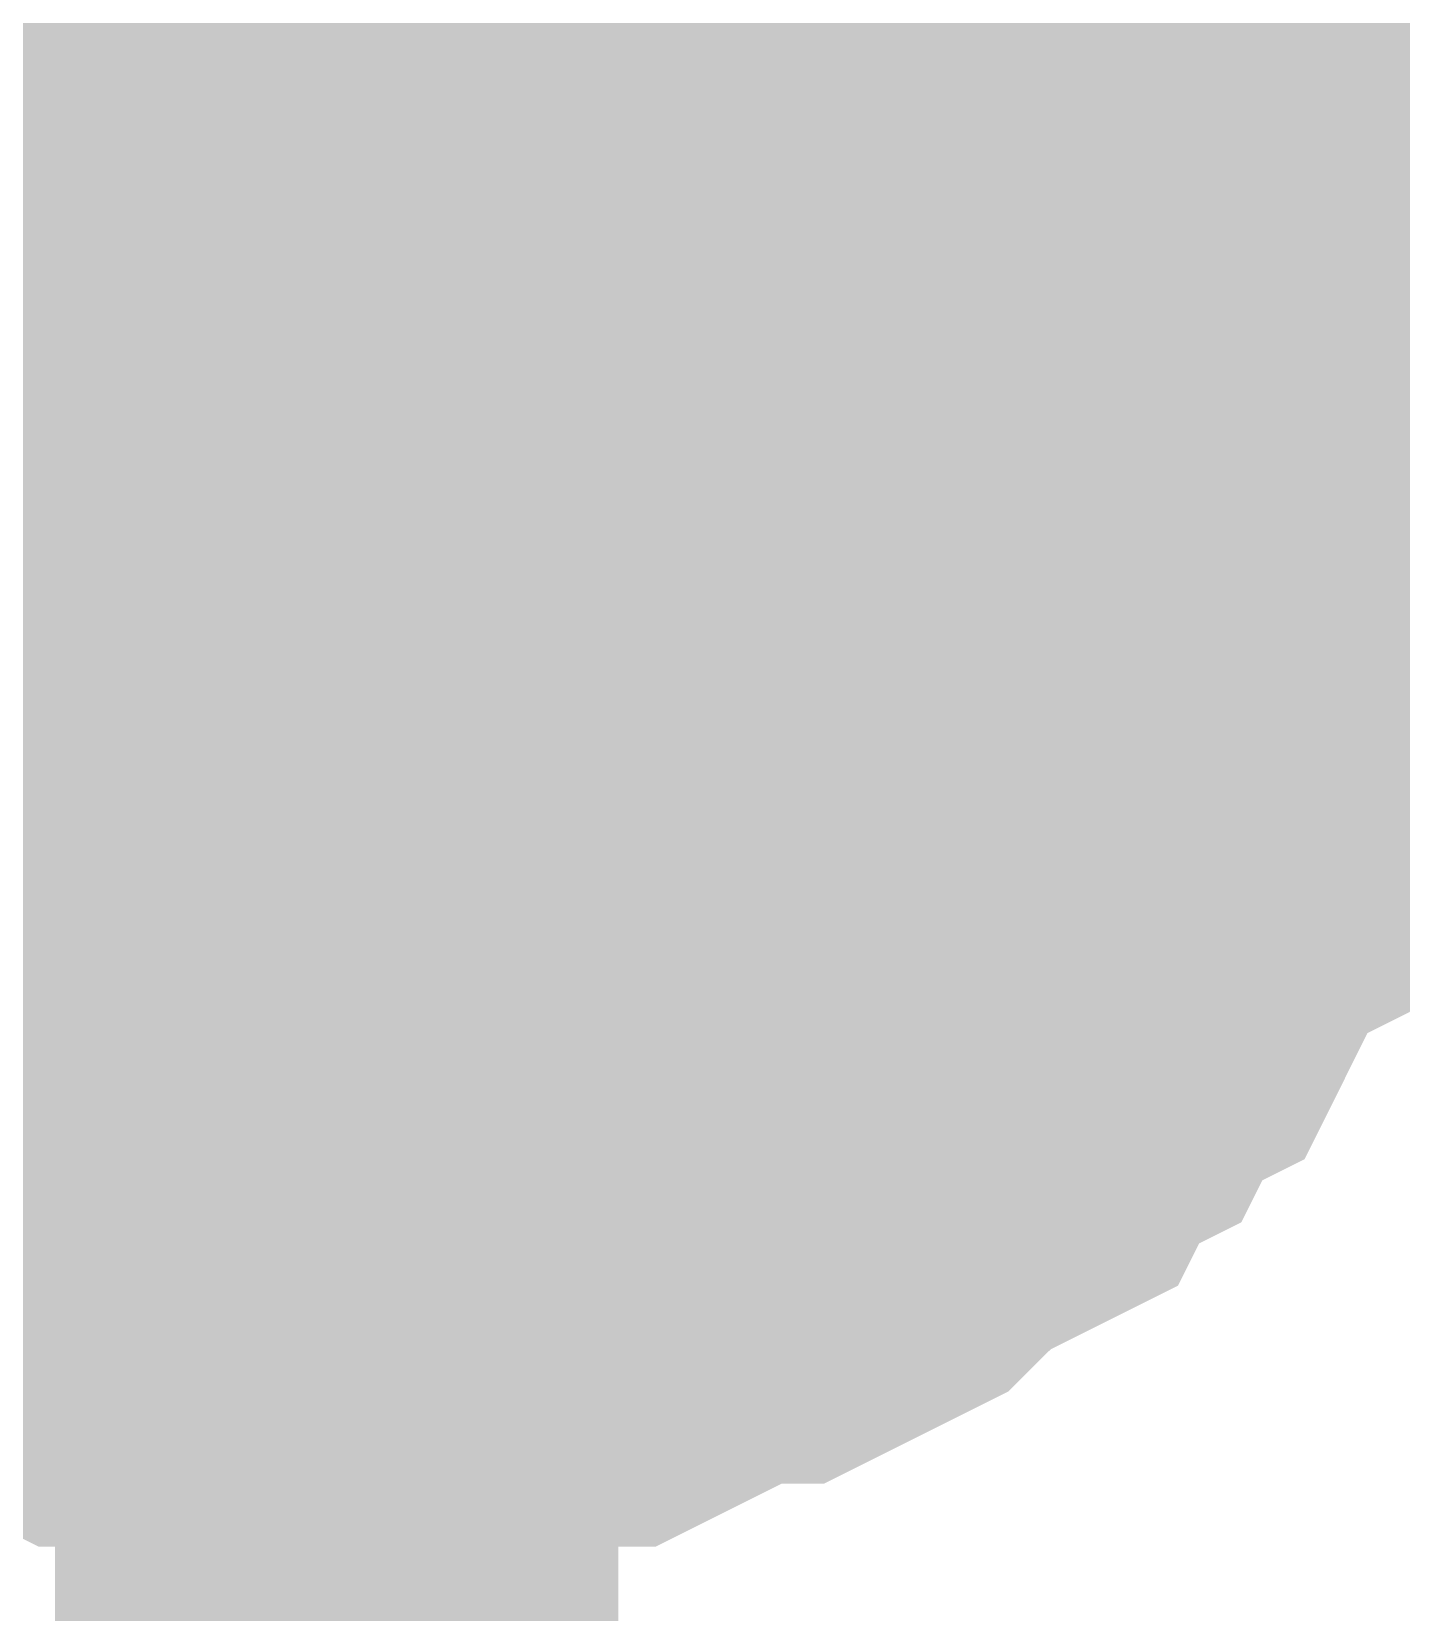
# Model space of a CAD drawing. Header units: inches. Extents: x 0 to 11.5, y 0 to 7.6.
# Drawn here: x 6.69342 to 6.72211, y 5.37297 to 5.4061 of the extents above; entities that cross this region are included whole.
import ezdxf

# ---------------------------------------------------------------- set-up
doc = ezdxf.new("R2010")
doc.units = ezdxf.units.IN
doc.header["$MEASUREMENT"] = 0
doc.layers.add('Sheet', color=255, linetype='Continuous')

msp = doc.modelspace()

# ---------------------------------------------------------------- linework, layer by layer
at = {"layer": 'Sheet'}
for points in [[(6.200211, 5.399652, 0.0118, 0.0118, 0), (6.699808, 5.399652, 0.0118, 0.0118, 0), (7.799981, 5.399652, 0.0118, 0.0118, 0), (8.399674, 5.399652, 0.0118, 0.0118, 0), (8.699521, 5.399652, 0.0118, 0.0118, 0), (8.699521, 5.499768, 0.0118, 0.0118, 0)], [(6.715683, 5.412442, 0.0118, 0.0118, 0), (6.716123, 5.41156, 0.0118, 0.0118, 0), (6.716564, 5.411119, 0.0118, 0.0118, 0), (6.717005, 5.410237, 0.0118, 0.0118, 0), (6.717887, 5.409355, 0.0118, 0.0118, 0), (6.718328, 5.408473, 0.0118, 0.0118, 0), (6.718328, 5.407591, 0.0118, 0.0118, 0), (6.718769, 5.406708, 0.0118, 0.0118, 0), (6.71921, 5.405826, 0.0118, 0.0118, 0), (6.719651, 5.404503, 0.0118, 0.0118, 0), (6.719651, 5.403621, 0.0118, 0.0118, 0), (6.719651, 5.402739, 0.0118, 0.0118, 0), (6.720092, 5.401857, 0.0118, 0.0118, 0), (6.720092, 5.400534, 0.0118, 0.0118, 0), (6.720092, 5.399652, 0.0118, 0.0118, 0)], [(6.715683, 5.412442, 0.0118, 0.0118, 0), (6.716123, 5.41156, 0.0118, 0.0118, 0), (6.716564, 5.411119, 0.0118, 0.0118, 0), (6.717005, 5.410237, 0.0118, 0.0118, 0), (6.717887, 5.409355, 0.0118, 0.0118, 0), (6.718328, 5.408473, 0.0118, 0.0118, 0), (6.718328, 5.407591, 0.0118, 0.0118, 0), (6.718769, 5.406708, 0.0118, 0.0118, 0), (6.71921, 5.405826, 0.0118, 0.0118, 0), (6.719651, 5.404503, 0.0118, 0.0118, 0), (6.719651, 5.403621, 0.0118, 0.0118, 0), (6.719651, 5.402739, 0.0118, 0.0118, 0), (6.720092, 5.401857, 0.0118, 0.0118, 0), (6.720092, 5.400534, 0.0118, 0.0118, 0), (6.720092, 5.399652, 0.0118, 0.0118, 0)], [(6.715683, 5.412442, 0.0118, 0.0118, 0), (6.716123, 5.41156, 0.0118, 0.0118, 0), (6.716564, 5.411119, 0.0118, 0.0118, 0), (6.717005, 5.410237, 0.0118, 0.0118, 0), (6.717887, 5.409355, 0.0118, 0.0118, 0), (6.718328, 5.408473, 0.0118, 0.0118, 0), (6.718328, 5.407591, 0.0118, 0.0118, 0), (6.718769, 5.406708, 0.0118, 0.0118, 0), (6.71921, 5.405826, 0.0118, 0.0118, 0), (6.719651, 5.404503, 0.0118, 0.0118, 0), (6.719651, 5.403621, 0.0118, 0.0118, 0), (6.719651, 5.402739, 0.0118, 0.0118, 0), (6.720092, 5.401857, 0.0118, 0.0118, 0), (6.720092, 5.400534, 0.0118, 0.0118, 0), (6.720092, 5.399652, 0.0118, 0.0118, 0)], [(6.715683, 5.412442, 0.0118, 0.0118, 0), (6.716123, 5.41156, 0.0118, 0.0118, 0), (6.716564, 5.411119, 0.0118, 0.0118, 0), (6.717005, 5.410237, 0.0118, 0.0118, 0), (6.717887, 5.409355, 0.0118, 0.0118, 0), (6.718328, 5.408473, 0.0118, 0.0118, 0), (6.718328, 5.407591, 0.0118, 0.0118, 0), (6.718769, 5.406708, 0.0118, 0.0118, 0), (6.71921, 5.405826, 0.0118, 0.0118, 0), (6.719651, 5.404503, 0.0118, 0.0118, 0), (6.719651, 5.403621, 0.0118, 0.0118, 0), (6.719651, 5.402739, 0.0118, 0.0118, 0), (6.720092, 5.401857, 0.0118, 0.0118, 0), (6.720092, 5.400534, 0.0118, 0.0118, 0), (6.720092, 5.399652, 0.0118, 0.0118, 0)], [(6.715683, 5.412442, 0.0118, 0.0118, 0), (6.716123, 5.41156, 0.0118, 0.0118, 0), (6.716564, 5.411119, 0.0118, 0.0118, 0), (6.717005, 5.410237, 0.0118, 0.0118, 0), (6.717887, 5.409355, 0.0118, 0.0118, 0), (6.718328, 5.408473, 0.0118, 0.0118, 0), (6.718328, 5.407591, 0.0118, 0.0118, 0), (6.718769, 5.406708, 0.0118, 0.0118, 0), (6.71921, 5.405826, 0.0118, 0.0118, 0), (6.719651, 5.404503, 0.0118, 0.0118, 0), (6.719651, 5.403621, 0.0118, 0.0118, 0), (6.719651, 5.402739, 0.0118, 0.0118, 0), (6.720092, 5.401857, 0.0118, 0.0118, 0), (6.720092, 5.400534, 0.0118, 0.0118, 0), (6.720092, 5.399652, 0.0118, 0.0118, 0)], [(6.718328, 5.408473, 0.0039, 0.0039, 0), (6.718328, 5.407591, 0.0039, 0.0039, 0), (6.718769, 5.406708, 0.0039, 0.0039, 0), (6.71921, 5.405826, 0.0039, 0.0039, 0), (6.719651, 5.404503, 0.0039, 0.0039, 0), (6.719651, 5.403621, 0.0039, 0.0039, 0), (6.719651, 5.402739, 0.0039, 0.0039, 0), (6.720092, 5.401857, 0.0039, 0.0039, 0), (6.720092, 5.400534, 0.0039, 0.0039, 0), (6.720092, 5.399652, 0.0039, 0.0039, 0)], [(6.718328, 5.408473, 0.0039, 0.0039, 0), (6.718328, 5.407591, 0.0039, 0.0039, 0), (6.718769, 5.406708, 0.0039, 0.0039, 0), (6.71921, 5.405826, 0.0039, 0.0039, 0), (6.719651, 5.404503, 0.0039, 0.0039, 0), (6.719651, 5.403621, 0.0039, 0.0039, 0), (6.719651, 5.402739, 0.0039, 0.0039, 0), (6.720092, 5.401857, 0.0039, 0.0039, 0), (6.720092, 5.400534, 0.0039, 0.0039, 0), (6.720092, 5.399652, 0.0039, 0.0039, 0)], [(6.718328, 5.408473, 0.0039, 0.0039, 0), (6.718328, 5.407591, 0.0039, 0.0039, 0), (6.718769, 5.406708, 0.0039, 0.0039, 0), (6.71921, 5.405826, 0.0039, 0.0039, 0), (6.719651, 5.404503, 0.0039, 0.0039, 0), (6.719651, 5.403621, 0.0039, 0.0039, 0), (6.719651, 5.402739, 0.0039, 0.0039, 0), (6.720092, 5.401857, 0.0039, 0.0039, 0), (6.720092, 5.400534, 0.0039, 0.0039, 0), (6.720092, 5.399652, 0.0039, 0.0039, 0)], [(6.718328, 5.408473, 0.0039, 0.0039, 0), (6.718328, 5.407591, 0.0039, 0.0039, 0), (6.718769, 5.406708, 0.0039, 0.0039, 0), (6.71921, 5.405826, 0.0039, 0.0039, 0), (6.719651, 5.404503, 0.0039, 0.0039, 0), (6.719651, 5.403621, 0.0039, 0.0039, 0), (6.719651, 5.402739, 0.0039, 0.0039, 0), (6.720092, 5.401857, 0.0039, 0.0039, 0), (6.720092, 5.400534, 0.0039, 0.0039, 0), (6.720092, 5.399652, 0.0039, 0.0039, 0)], [(6.718328, 5.408473, 0.0039, 0.0039, 0), (6.718328, 5.407591, 0.0039, 0.0039, 0), (6.718769, 5.406708, 0.0039, 0.0039, 0), (6.71921, 5.405826, 0.0039, 0.0039, 0), (6.719651, 5.404503, 0.0039, 0.0039, 0), (6.719651, 5.403621, 0.0039, 0.0039, 0), (6.719651, 5.402739, 0.0039, 0.0039, 0), (6.720092, 5.401857, 0.0039, 0.0039, 0), (6.720092, 5.400534, 0.0039, 0.0039, 0), (6.720092, 5.399652, 0.0039, 0.0039, 0)], [(6.720092, 5.399652, 0.0118, 0.0118, 0), (6.720092, 5.39877, 0.0118, 0.0118, 0), (6.720092, 5.397447, 0.0118, 0.0118, 0), (6.719651, 5.396565, 0.0118, 0.0118, 0), (6.719651, 5.395682, 0.0118, 0.0118, 0), (6.719651, 5.3948, 0.0118, 0.0118, 0), (6.71921, 5.393918, 0.0118, 0.0118, 0), (6.718769, 5.392595, 0.0118, 0.0118, 0), (6.718328, 5.391713, 0.0118, 0.0118, 0), (6.718328, 5.390831, 0.0118, 0.0118, 0), (6.717887, 5.389949, 0.0118, 0.0118, 0), (6.717005, 5.389508, 0.0118, 0.0118, 0), (6.716564, 5.388626, 0.0118, 0.0118, 0), (6.716123, 5.387744, 0.0118, 0.0118, 0), (6.715683, 5.386862, 0.0118, 0.0118, 0), (6.714801, 5.386421, 0.0118, 0.0118, 0), (6.71436, 5.385539, 0.0118, 0.0118, 0), (6.713478, 5.385097, 0.0118, 0.0118, 0), (6.713037, 5.384215, 0.0118, 0.0118, 0), (6.712155, 5.383774, 0.0118, 0.0118, 0), (6.711273, 5.383333, 0.0118, 0.0118, 0), (6.710391, 5.382451, 0.0118, 0.0118, 0), (6.709509, 5.38201, 0.0118, 0.0118, 0), (6.708627, 5.381569, 0.0118, 0.0118, 0), (6.707745, 5.381569, 0.0118, 0.0118, 0), (6.706863, 5.381128, 0.0118, 0.0118, 0), (6.705982, 5.380687, 0.0118, 0.0118, 0), (6.7051, 5.380246, 0.0118, 0.0118, 0), (6.703777, 5.380246, 0.0118, 0.0118, 0), (6.702895, 5.380246, 0.0118, 0.0118, 0), (6.702013, 5.379805, 0.0118, 0.0118, 0), (6.70069, 5.379805, 0.0118, 0.0118, 0), (6.699808, 5.379805, 0.0118, 0.0118, 0)], [(6.699808, 5.299977, 0.0118, 0.0118, 0), (6.699808, 5.399652, 0.0118, 0.0118, 0)], [(6.720092, 5.399652, 0.0118, 0.0118, 0), (6.720092, 5.39877, 0.0118, 0.0118, 0), (6.720092, 5.397447, 0.0118, 0.0118, 0), (6.719651, 5.396565, 0.0118, 0.0118, 0), (6.719651, 5.395682, 0.0118, 0.0118, 0), (6.719651, 5.3948, 0.0118, 0.0118, 0), (6.71921, 5.393918, 0.0118, 0.0118, 0), (6.718769, 5.392595, 0.0118, 0.0118, 0), (6.718328, 5.391713, 0.0118, 0.0118, 0), (6.718328, 5.390831, 0.0118, 0.0118, 0), (6.717887, 5.389949, 0.0118, 0.0118, 0), (6.717005, 5.389508, 0.0118, 0.0118, 0), (6.716564, 5.388626, 0.0118, 0.0118, 0), (6.716123, 5.387744, 0.0118, 0.0118, 0), (6.715683, 5.386862, 0.0118, 0.0118, 0), (6.714801, 5.386421, 0.0118, 0.0118, 0), (6.71436, 5.385539, 0.0118, 0.0118, 0), (6.713478, 5.385097, 0.0118, 0.0118, 0), (6.713037, 5.384215, 0.0118, 0.0118, 0), (6.712155, 5.383774, 0.0118, 0.0118, 0), (6.711273, 5.383333, 0.0118, 0.0118, 0), (6.710391, 5.382451, 0.0118, 0.0118, 0), (6.709509, 5.38201, 0.0118, 0.0118, 0), (6.708627, 5.381569, 0.0118, 0.0118, 0), (6.707745, 5.381569, 0.0118, 0.0118, 0), (6.706863, 5.381128, 0.0118, 0.0118, 0), (6.705982, 5.380687, 0.0118, 0.0118, 0), (6.7051, 5.380246, 0.0118, 0.0118, 0), (6.703777, 5.380246, 0.0118, 0.0118, 0), (6.702895, 5.380246, 0.0118, 0.0118, 0), (6.702013, 5.379805, 0.0118, 0.0118, 0), (6.70069, 5.379805, 0.0118, 0.0118, 0), (6.699808, 5.379805, 0.0118, 0.0118, 0)], [(6.720092, 5.399652, 0.0118, 0.0118, 0), (6.720092, 5.39877, 0.0118, 0.0118, 0), (6.720092, 5.397447, 0.0118, 0.0118, 0), (6.719651, 5.396565, 0.0118, 0.0118, 0), (6.719651, 5.395682, 0.0118, 0.0118, 0), (6.719651, 5.3948, 0.0118, 0.0118, 0), (6.71921, 5.393918, 0.0118, 0.0118, 0), (6.718769, 5.392595, 0.0118, 0.0118, 0), (6.718328, 5.391713, 0.0118, 0.0118, 0), (6.718328, 5.390831, 0.0118, 0.0118, 0), (6.717887, 5.389949, 0.0118, 0.0118, 0), (6.717005, 5.389508, 0.0118, 0.0118, 0), (6.716564, 5.388626, 0.0118, 0.0118, 0), (6.716123, 5.387744, 0.0118, 0.0118, 0), (6.715683, 5.386862, 0.0118, 0.0118, 0), (6.714801, 5.386421, 0.0118, 0.0118, 0), (6.71436, 5.385539, 0.0118, 0.0118, 0), (6.713478, 5.385097, 0.0118, 0.0118, 0), (6.713037, 5.384215, 0.0118, 0.0118, 0), (6.712155, 5.383774, 0.0118, 0.0118, 0), (6.711273, 5.383333, 0.0118, 0.0118, 0), (6.710391, 5.382451, 0.0118, 0.0118, 0), (6.709509, 5.38201, 0.0118, 0.0118, 0), (6.708627, 5.381569, 0.0118, 0.0118, 0), (6.707745, 5.381569, 0.0118, 0.0118, 0), (6.706863, 5.381128, 0.0118, 0.0118, 0), (6.705982, 5.380687, 0.0118, 0.0118, 0), (6.7051, 5.380246, 0.0118, 0.0118, 0), (6.703777, 5.380246, 0.0118, 0.0118, 0), (6.702895, 5.380246, 0.0118, 0.0118, 0), (6.702013, 5.379805, 0.0118, 0.0118, 0), (6.70069, 5.379805, 0.0118, 0.0118, 0), (6.699808, 5.379805, 0.0118, 0.0118, 0)], [(6.720092, 5.399652, 0.0118, 0.0118, 0), (6.720092, 5.39877, 0.0118, 0.0118, 0), (6.720092, 5.397447, 0.0118, 0.0118, 0), (6.719651, 5.396565, 0.0118, 0.0118, 0), (6.719651, 5.395682, 0.0118, 0.0118, 0), (6.719651, 5.3948, 0.0118, 0.0118, 0), (6.71921, 5.393918, 0.0118, 0.0118, 0), (6.718769, 5.392595, 0.0118, 0.0118, 0), (6.718328, 5.391713, 0.0118, 0.0118, 0), (6.718328, 5.390831, 0.0118, 0.0118, 0), (6.717887, 5.389949, 0.0118, 0.0118, 0), (6.717005, 5.389508, 0.0118, 0.0118, 0), (6.716564, 5.388626, 0.0118, 0.0118, 0), (6.716123, 5.387744, 0.0118, 0.0118, 0), (6.715683, 5.386862, 0.0118, 0.0118, 0), (6.714801, 5.386421, 0.0118, 0.0118, 0), (6.71436, 5.385539, 0.0118, 0.0118, 0), (6.713478, 5.385097, 0.0118, 0.0118, 0), (6.713037, 5.384215, 0.0118, 0.0118, 0), (6.712155, 5.383774, 0.0118, 0.0118, 0), (6.711273, 5.383333, 0.0118, 0.0118, 0), (6.710391, 5.382451, 0.0118, 0.0118, 0), (6.709509, 5.38201, 0.0118, 0.0118, 0), (6.708627, 5.381569, 0.0118, 0.0118, 0), (6.707745, 5.381569, 0.0118, 0.0118, 0), (6.706863, 5.381128, 0.0118, 0.0118, 0), (6.705982, 5.380687, 0.0118, 0.0118, 0), (6.7051, 5.380246, 0.0118, 0.0118, 0), (6.703777, 5.380246, 0.0118, 0.0118, 0), (6.702895, 5.380246, 0.0118, 0.0118, 0), (6.702013, 5.379805, 0.0118, 0.0118, 0), (6.70069, 5.379805, 0.0118, 0.0118, 0), (6.699808, 5.379805, 0.0118, 0.0118, 0)], [(6.720092, 5.399652, 0.0118, 0.0118, 0), (6.720092, 5.39877, 0.0118, 0.0118, 0), (6.720092, 5.397447, 0.0118, 0.0118, 0), (6.719651, 5.396565, 0.0118, 0.0118, 0), (6.719651, 5.395682, 0.0118, 0.0118, 0), (6.719651, 5.3948, 0.0118, 0.0118, 0), (6.71921, 5.393918, 0.0118, 0.0118, 0), (6.718769, 5.392595, 0.0118, 0.0118, 0), (6.718328, 5.391713, 0.0118, 0.0118, 0), (6.718328, 5.390831, 0.0118, 0.0118, 0), (6.717887, 5.389949, 0.0118, 0.0118, 0), (6.717005, 5.389508, 0.0118, 0.0118, 0), (6.716564, 5.388626, 0.0118, 0.0118, 0), (6.716123, 5.387744, 0.0118, 0.0118, 0), (6.715683, 5.386862, 0.0118, 0.0118, 0), (6.714801, 5.386421, 0.0118, 0.0118, 0), (6.71436, 5.385539, 0.0118, 0.0118, 0), (6.713478, 5.385097, 0.0118, 0.0118, 0), (6.713037, 5.384215, 0.0118, 0.0118, 0), (6.712155, 5.383774, 0.0118, 0.0118, 0), (6.711273, 5.383333, 0.0118, 0.0118, 0), (6.710391, 5.382451, 0.0118, 0.0118, 0), (6.709509, 5.38201, 0.0118, 0.0118, 0), (6.708627, 5.381569, 0.0118, 0.0118, 0), (6.707745, 5.381569, 0.0118, 0.0118, 0), (6.706863, 5.381128, 0.0118, 0.0118, 0), (6.705982, 5.380687, 0.0118, 0.0118, 0), (6.7051, 5.380246, 0.0118, 0.0118, 0), (6.703777, 5.380246, 0.0118, 0.0118, 0), (6.702895, 5.380246, 0.0118, 0.0118, 0), (6.702013, 5.379805, 0.0118, 0.0118, 0), (6.70069, 5.379805, 0.0118, 0.0118, 0), (6.699808, 5.379805, 0.0118, 0.0118, 0)], [(6.720092, 5.399652, 0.0118, 0.0118, 0), (6.720092, 5.399652, 0.0118, 0.0118, 0), (6.720092, 5.399652, 0.0118, 0.0118, 0), (6.720092, 5.399652, 0.0118, 0.0118, 0), (6.720092, 5.399652, 0.0118, 0.0118, 0), (6.720092, 5.399652, 0.0118, 0.0118, 0), (6.720092, 5.399652, 0.0118, 0.0118, 0), (6.720092, 5.399652, 0.0118, 0.0118, 0), (6.720092, 5.399652, 0.0118, 0.0118, 0), (6.720092, 5.399652, 0.0118, 0.0118, 0), (6.720092, 5.399652, 0.0118, 0.0118, 0), (6.720092, 5.399652, 0.0118, 0.0118, 0), (6.720092, 5.399652, 0.0118, 0.0118, 0), (6.720092, 5.399652, 0.0118, 0.0118, 0), (6.720092, 5.399652, 0.0118, 0.0118, 0), (6.720092, 5.399652, 0.0118, 0.0118, 0), (6.720092, 5.399652, 0.0118, 0.0118, 0), (6.720092, 5.399652, 0.0118, 0.0118, 0), (6.720092, 5.399652, 0.0118, 0.0118, 0), (6.720092, 5.399652, 0.0118, 0.0118, 0), (6.720092, 5.399652, 0.0118, 0.0118, 0), (6.720092, 5.399652, 0.0118, 0.0118, 0), (6.720092, 5.399652, 0.0118, 0.0118, 0), (6.720092, 5.399652, 0.0118, 0.0118, 0), (6.720092, 5.399652, 0.0118, 0.0118, 0), (6.720092, 5.399652, 0.0118, 0.0118, 0), (6.720092, 5.399652, 0.0118, 0.0118, 0), (6.720092, 5.399652, 0.0118, 0.0118, 0), (6.720092, 5.399652, 0.0118, 0.0118, 0), (6.720092, 5.399652, 0.0118, 0.0118, 0), (6.720092, 5.399652, 0.0118, 0.0118, 0), (6.720092, 5.399652, 0.0118, 0.0118, 0), (6.720092, 5.399652, 0.0118, 0.0118, 0)], [(6.720092, 5.399652, 0.0118, 0.0118, 0), (6.720092, 5.399652, 0.0118, 0.0118, 0)], [(6.720092, 5.399652, 0.0118, 0.0118, 0), (6.720092, 5.399652, 0.0118, 0.0118, 0), (6.720092, 5.399652, 0.0118, 0.0118, 0), (6.720092, 5.399652, 0.0118, 0.0118, 0), (6.720092, 5.399652, 0.0118, 0.0118, 0), (6.720092, 5.399652, 0.0118, 0.0118, 0), (6.720092, 5.399652, 0.0118, 0.0118, 0), (6.720092, 5.399652, 0.0118, 0.0118, 0), (6.720092, 5.399652, 0.0118, 0.0118, 0), (6.720092, 5.399652, 0.0118, 0.0118, 0), (6.720092, 5.399652, 0.0118, 0.0118, 0), (6.720092, 5.399652, 0.0118, 0.0118, 0), (6.720092, 5.399652, 0.0118, 0.0118, 0), (6.720092, 5.399652, 0.0118, 0.0118, 0), (6.720092, 5.399652, 0.0118, 0.0118, 0), (6.720092, 5.399652, 0.0118, 0.0118, 0), (6.720092, 5.399652, 0.0118, 0.0118, 0), (6.720092, 5.399652, 0.0118, 0.0118, 0), (6.720092, 5.399652, 0.0118, 0.0118, 0), (6.720092, 5.399652, 0.0118, 0.0118, 0), (6.720092, 5.399652, 0.0118, 0.0118, 0), (6.720092, 5.399652, 0.0118, 0.0118, 0), (6.720092, 5.399652, 0.0118, 0.0118, 0), (6.720092, 5.399652, 0.0118, 0.0118, 0), (6.720092, 5.399652, 0.0118, 0.0118, 0), (6.720092, 5.399652, 0.0118, 0.0118, 0), (6.720092, 5.399652, 0.0118, 0.0118, 0), (6.720092, 5.399652, 0.0118, 0.0118, 0), (6.720092, 5.399652, 0.0118, 0.0118, 0), (6.720092, 5.399652, 0.0118, 0.0118, 0), (6.720092, 5.399652, 0.0118, 0.0118, 0), (6.720092, 5.399652, 0.0118, 0.0118, 0), (6.720092, 5.399652, 0.0118, 0.0118, 0)], [(6.720092, 5.399652, 0.0118, 0.0118, 0), (6.720092, 5.399652, 0.0118, 0.0118, 0)], [(6.720092, 5.399652, 0.0118, 0.0118, 0), (6.720092, 5.399652, 0.0118, 0.0118, 0), (6.720092, 5.399652, 0.0118, 0.0118, 0), (6.720092, 5.399652, 0.0118, 0.0118, 0), (6.720092, 5.399652, 0.0118, 0.0118, 0), (6.720092, 5.399652, 0.0118, 0.0118, 0), (6.720092, 5.399652, 0.0118, 0.0118, 0), (6.720092, 5.399652, 0.0118, 0.0118, 0), (6.720092, 5.399652, 0.0118, 0.0118, 0), (6.720092, 5.399652, 0.0118, 0.0118, 0), (6.720092, 5.399652, 0.0118, 0.0118, 0), (6.720092, 5.399652, 0.0118, 0.0118, 0), (6.720092, 5.399652, 0.0118, 0.0118, 0), (6.720092, 5.399652, 0.0118, 0.0118, 0), (6.720092, 5.399652, 0.0118, 0.0118, 0), (6.720092, 5.399652, 0.0118, 0.0118, 0), (6.720092, 5.399652, 0.0118, 0.0118, 0), (6.720092, 5.399652, 0.0118, 0.0118, 0), (6.720092, 5.399652, 0.0118, 0.0118, 0), (6.720092, 5.399652, 0.0118, 0.0118, 0), (6.720092, 5.399652, 0.0118, 0.0118, 0), (6.720092, 5.399652, 0.0118, 0.0118, 0), (6.720092, 5.399652, 0.0118, 0.0118, 0), (6.720092, 5.399652, 0.0118, 0.0118, 0), (6.720092, 5.399652, 0.0118, 0.0118, 0), (6.720092, 5.399652, 0.0118, 0.0118, 0), (6.720092, 5.399652, 0.0118, 0.0118, 0), (6.720092, 5.399652, 0.0118, 0.0118, 0), (6.720092, 5.399652, 0.0118, 0.0118, 0), (6.720092, 5.399652, 0.0118, 0.0118, 0), (6.720092, 5.399652, 0.0118, 0.0118, 0), (6.720092, 5.399652, 0.0118, 0.0118, 0), (6.720092, 5.399652, 0.0118, 0.0118, 0)], [(6.720092, 5.399652, 0.0118, 0.0118, 0), (6.720092, 5.399652, 0.0118, 0.0118, 0)], [(6.720092, 5.399652, 0.0118, 0.0118, 0), (6.720092, 5.399652, 0.0118, 0.0118, 0), (6.720092, 5.399652, 0.0118, 0.0118, 0), (6.720092, 5.399652, 0.0118, 0.0118, 0), (6.720092, 5.399652, 0.0118, 0.0118, 0), (6.720092, 5.399652, 0.0118, 0.0118, 0), (6.720092, 5.399652, 0.0118, 0.0118, 0), (6.720092, 5.399652, 0.0118, 0.0118, 0), (6.720092, 5.399652, 0.0118, 0.0118, 0), (6.720092, 5.399652, 0.0118, 0.0118, 0), (6.720092, 5.399652, 0.0118, 0.0118, 0), (6.720092, 5.399652, 0.0118, 0.0118, 0), (6.720092, 5.399652, 0.0118, 0.0118, 0), (6.720092, 5.399652, 0.0118, 0.0118, 0), (6.720092, 5.399652, 0.0118, 0.0118, 0), (6.720092, 5.399652, 0.0118, 0.0118, 0), (6.720092, 5.399652, 0.0118, 0.0118, 0), (6.720092, 5.399652, 0.0118, 0.0118, 0), (6.720092, 5.399652, 0.0118, 0.0118, 0), (6.720092, 5.399652, 0.0118, 0.0118, 0), (6.720092, 5.399652, 0.0118, 0.0118, 0), (6.720092, 5.399652, 0.0118, 0.0118, 0), (6.720092, 5.399652, 0.0118, 0.0118, 0), (6.720092, 5.399652, 0.0118, 0.0118, 0), (6.720092, 5.399652, 0.0118, 0.0118, 0), (6.720092, 5.399652, 0.0118, 0.0118, 0), (6.720092, 5.399652, 0.0118, 0.0118, 0), (6.720092, 5.399652, 0.0118, 0.0118, 0), (6.720092, 5.399652, 0.0118, 0.0118, 0), (6.720092, 5.399652, 0.0118, 0.0118, 0), (6.720092, 5.399652, 0.0118, 0.0118, 0), (6.720092, 5.399652, 0.0118, 0.0118, 0), (6.720092, 5.399652, 0.0118, 0.0118, 0)], [(6.720092, 5.399652, 0.0118, 0.0118, 0), (6.720092, 5.399652, 0.0118, 0.0118, 0)], [(6.720092, 5.399652, 0.0118, 0.0118, 0), (6.720092, 5.399652, 0.0118, 0.0118, 0), (6.720092, 5.399652, 0.0118, 0.0118, 0), (6.720092, 5.399652, 0.0118, 0.0118, 0), (6.720092, 5.399652, 0.0118, 0.0118, 0), (6.720092, 5.399652, 0.0118, 0.0118, 0), (6.720092, 5.399652, 0.0118, 0.0118, 0), (6.720092, 5.399652, 0.0118, 0.0118, 0), (6.720092, 5.399652, 0.0118, 0.0118, 0), (6.720092, 5.399652, 0.0118, 0.0118, 0), (6.720092, 5.399652, 0.0118, 0.0118, 0), (6.720092, 5.399652, 0.0118, 0.0118, 0), (6.720092, 5.399652, 0.0118, 0.0118, 0), (6.720092, 5.399652, 0.0118, 0.0118, 0), (6.720092, 5.399652, 0.0118, 0.0118, 0), (6.720092, 5.399652, 0.0118, 0.0118, 0), (6.720092, 5.399652, 0.0118, 0.0118, 0), (6.720092, 5.399652, 0.0118, 0.0118, 0), (6.720092, 5.399652, 0.0118, 0.0118, 0), (6.720092, 5.399652, 0.0118, 0.0118, 0), (6.720092, 5.399652, 0.0118, 0.0118, 0), (6.720092, 5.399652, 0.0118, 0.0118, 0), (6.720092, 5.399652, 0.0118, 0.0118, 0), (6.720092, 5.399652, 0.0118, 0.0118, 0), (6.720092, 5.399652, 0.0118, 0.0118, 0), (6.720092, 5.399652, 0.0118, 0.0118, 0), (6.720092, 5.399652, 0.0118, 0.0118, 0), (6.720092, 5.399652, 0.0118, 0.0118, 0), (6.720092, 5.399652, 0.0118, 0.0118, 0), (6.720092, 5.399652, 0.0118, 0.0118, 0), (6.720092, 5.399652, 0.0118, 0.0118, 0), (6.720092, 5.399652, 0.0118, 0.0118, 0), (6.720092, 5.399652, 0.0118, 0.0118, 0)], [(6.720092, 5.399652, 0.0118, 0.0118, 0), (6.720092, 5.399652, 0.0118, 0.0118, 0)], [(6.720092, 5.399652, 0.0039, 0.0039, 0), (6.720092, 5.39877, 0.0039, 0.0039, 0), (6.720092, 5.397447, 0.0039, 0.0039, 0), (6.719651, 5.396565, 0.0039, 0.0039, 0), (6.719651, 5.395682, 0.0039, 0.0039, 0), (6.719651, 5.3948, 0.0039, 0.0039, 0), (6.71921, 5.393918, 0.0039, 0.0039, 0), (6.718769, 5.392595, 0.0039, 0.0039, 0), (6.718328, 5.391713, 0.0039, 0.0039, 0), (6.718328, 5.390831, 0.0039, 0.0039, 0), (6.717887, 5.389949, 0.0039, 0.0039, 0), (6.717005, 5.389508, 0.0039, 0.0039, 0), (6.716564, 5.388626, 0.0039, 0.0039, 0), (6.716123, 5.387744, 0.0039, 0.0039, 0), (6.715683, 5.386862, 0.0039, 0.0039, 0), (6.714801, 5.386421, 0.0039, 0.0039, 0), (6.71436, 5.385539, 0.0039, 0.0039, 0), (6.713478, 5.385097, 0.0039, 0.0039, 0), (6.713037, 5.384215, 0.0039, 0.0039, 0), (6.712155, 5.383774, 0.0039, 0.0039, 0), (6.711273, 5.383333, 0.0039, 0.0039, 0), (6.710391, 5.382451, 0.0039, 0.0039, 0), (6.709509, 5.38201, 0.0039, 0.0039, 0), (6.708627, 5.381569, 0.0039, 0.0039, 0), (6.707745, 5.381569, 0.0039, 0.0039, 0), (6.706863, 5.381128, 0.0039, 0.0039, 0), (6.705982, 5.380687, 0.0039, 0.0039, 0), (6.7051, 5.380246, 0.0039, 0.0039, 0), (6.703777, 5.380246, 0.0039, 0.0039, 0), (6.702895, 5.380246, 0.0039, 0.0039, 0), (6.702013, 5.379805, 0.0039, 0.0039, 0), (6.70069, 5.379805, 0.0039, 0.0039, 0), (6.699808, 5.379805, 0.0039, 0.0039, 0)], [(6.720092, 5.399652, 0.0039, 0.0039, 0), (6.720092, 5.39877, 0.0039, 0.0039, 0), (6.720092, 5.397447, 0.0039, 0.0039, 0), (6.719651, 5.396565, 0.0039, 0.0039, 0), (6.719651, 5.395682, 0.0039, 0.0039, 0), (6.719651, 5.3948, 0.0039, 0.0039, 0), (6.71921, 5.393918, 0.0039, 0.0039, 0), (6.718769, 5.392595, 0.0039, 0.0039, 0), (6.718328, 5.391713, 0.0039, 0.0039, 0), (6.718328, 5.390831, 0.0039, 0.0039, 0), (6.717887, 5.389949, 0.0039, 0.0039, 0), (6.717005, 5.389508, 0.0039, 0.0039, 0), (6.716564, 5.388626, 0.0039, 0.0039, 0), (6.716123, 5.387744, 0.0039, 0.0039, 0), (6.715683, 5.386862, 0.0039, 0.0039, 0), (6.714801, 5.386421, 0.0039, 0.0039, 0), (6.71436, 5.385539, 0.0039, 0.0039, 0), (6.713478, 5.385097, 0.0039, 0.0039, 0), (6.713037, 5.384215, 0.0039, 0.0039, 0), (6.712155, 5.383774, 0.0039, 0.0039, 0), (6.711273, 5.383333, 0.0039, 0.0039, 0), (6.710391, 5.382451, 0.0039, 0.0039, 0), (6.709509, 5.38201, 0.0039, 0.0039, 0), (6.708627, 5.381569, 0.0039, 0.0039, 0), (6.707745, 5.381569, 0.0039, 0.0039, 0), (6.706863, 5.381128, 0.0039, 0.0039, 0), (6.705982, 5.380687, 0.0039, 0.0039, 0), (6.7051, 5.380246, 0.0039, 0.0039, 0), (6.703777, 5.380246, 0.0039, 0.0039, 0), (6.702895, 5.380246, 0.0039, 0.0039, 0), (6.702013, 5.379805, 0.0039, 0.0039, 0), (6.70069, 5.379805, 0.0039, 0.0039, 0), (6.699808, 5.379805, 0.0039, 0.0039, 0)], [(6.720092, 5.399652, 0.0039, 0.0039, 0), (6.720092, 5.39877, 0.0039, 0.0039, 0), (6.720092, 5.397447, 0.0039, 0.0039, 0), (6.719651, 5.396565, 0.0039, 0.0039, 0), (6.719651, 5.395682, 0.0039, 0.0039, 0), (6.719651, 5.3948, 0.0039, 0.0039, 0), (6.71921, 5.393918, 0.0039, 0.0039, 0), (6.718769, 5.392595, 0.0039, 0.0039, 0), (6.718328, 5.391713, 0.0039, 0.0039, 0), (6.718328, 5.390831, 0.0039, 0.0039, 0), (6.717887, 5.389949, 0.0039, 0.0039, 0), (6.717005, 5.389508, 0.0039, 0.0039, 0), (6.716564, 5.388626, 0.0039, 0.0039, 0), (6.716123, 5.387744, 0.0039, 0.0039, 0), (6.715683, 5.386862, 0.0039, 0.0039, 0), (6.714801, 5.386421, 0.0039, 0.0039, 0), (6.71436, 5.385539, 0.0039, 0.0039, 0), (6.713478, 5.385097, 0.0039, 0.0039, 0), (6.713037, 5.384215, 0.0039, 0.0039, 0), (6.712155, 5.383774, 0.0039, 0.0039, 0), (6.711273, 5.383333, 0.0039, 0.0039, 0), (6.710391, 5.382451, 0.0039, 0.0039, 0), (6.709509, 5.38201, 0.0039, 0.0039, 0), (6.708627, 5.381569, 0.0039, 0.0039, 0), (6.707745, 5.381569, 0.0039, 0.0039, 0), (6.706863, 5.381128, 0.0039, 0.0039, 0), (6.705982, 5.380687, 0.0039, 0.0039, 0), (6.7051, 5.380246, 0.0039, 0.0039, 0), (6.703777, 5.380246, 0.0039, 0.0039, 0), (6.702895, 5.380246, 0.0039, 0.0039, 0), (6.702013, 5.379805, 0.0039, 0.0039, 0), (6.70069, 5.379805, 0.0039, 0.0039, 0), (6.699808, 5.379805, 0.0039, 0.0039, 0)], [(6.720092, 5.399652, 0.0039, 0.0039, 0), (6.720092, 5.39877, 0.0039, 0.0039, 0), (6.720092, 5.397447, 0.0039, 0.0039, 0), (6.719651, 5.396565, 0.0039, 0.0039, 0), (6.719651, 5.395682, 0.0039, 0.0039, 0), (6.719651, 5.3948, 0.0039, 0.0039, 0), (6.71921, 5.393918, 0.0039, 0.0039, 0), (6.718769, 5.392595, 0.0039, 0.0039, 0), (6.718328, 5.391713, 0.0039, 0.0039, 0), (6.718328, 5.390831, 0.0039, 0.0039, 0), (6.717887, 5.389949, 0.0039, 0.0039, 0), (6.717005, 5.389508, 0.0039, 0.0039, 0), (6.716564, 5.388626, 0.0039, 0.0039, 0), (6.716123, 5.387744, 0.0039, 0.0039, 0), (6.715683, 5.386862, 0.0039, 0.0039, 0), (6.714801, 5.386421, 0.0039, 0.0039, 0), (6.71436, 5.385539, 0.0039, 0.0039, 0), (6.713478, 5.385097, 0.0039, 0.0039, 0), (6.713037, 5.384215, 0.0039, 0.0039, 0), (6.712155, 5.383774, 0.0039, 0.0039, 0), (6.711273, 5.383333, 0.0039, 0.0039, 0), (6.710391, 5.382451, 0.0039, 0.0039, 0), (6.709509, 5.38201, 0.0039, 0.0039, 0), (6.708627, 5.381569, 0.0039, 0.0039, 0), (6.707745, 5.381569, 0.0039, 0.0039, 0), (6.706863, 5.381128, 0.0039, 0.0039, 0), (6.705982, 5.380687, 0.0039, 0.0039, 0), (6.7051, 5.380246, 0.0039, 0.0039, 0), (6.703777, 5.380246, 0.0039, 0.0039, 0), (6.702895, 5.380246, 0.0039, 0.0039, 0), (6.702013, 5.379805, 0.0039, 0.0039, 0), (6.70069, 5.379805, 0.0039, 0.0039, 0), (6.699808, 5.379805, 0.0039, 0.0039, 0)], [(6.720092, 5.399652, 0.0039, 0.0039, 0), (6.720092, 5.39877, 0.0039, 0.0039, 0), (6.720092, 5.397447, 0.0039, 0.0039, 0), (6.719651, 5.396565, 0.0039, 0.0039, 0), (6.719651, 5.395682, 0.0039, 0.0039, 0), (6.719651, 5.3948, 0.0039, 0.0039, 0), (6.71921, 5.393918, 0.0039, 0.0039, 0), (6.718769, 5.392595, 0.0039, 0.0039, 0), (6.718328, 5.391713, 0.0039, 0.0039, 0), (6.718328, 5.390831, 0.0039, 0.0039, 0), (6.717887, 5.389949, 0.0039, 0.0039, 0), (6.717005, 5.389508, 0.0039, 0.0039, 0), (6.716564, 5.388626, 0.0039, 0.0039, 0), (6.716123, 5.387744, 0.0039, 0.0039, 0), (6.715683, 5.386862, 0.0039, 0.0039, 0), (6.714801, 5.386421, 0.0039, 0.0039, 0), (6.71436, 5.385539, 0.0039, 0.0039, 0), (6.713478, 5.385097, 0.0039, 0.0039, 0), (6.713037, 5.384215, 0.0039, 0.0039, 0), (6.712155, 5.383774, 0.0039, 0.0039, 0), (6.711273, 5.383333, 0.0039, 0.0039, 0), (6.710391, 5.382451, 0.0039, 0.0039, 0), (6.709509, 5.38201, 0.0039, 0.0039, 0), (6.708627, 5.381569, 0.0039, 0.0039, 0), (6.707745, 5.381569, 0.0039, 0.0039, 0), (6.706863, 5.381128, 0.0039, 0.0039, 0), (6.705982, 5.380687, 0.0039, 0.0039, 0), (6.7051, 5.380246, 0.0039, 0.0039, 0), (6.703777, 5.380246, 0.0039, 0.0039, 0), (6.702895, 5.380246, 0.0039, 0.0039, 0), (6.702013, 5.379805, 0.0039, 0.0039, 0), (6.70069, 5.379805, 0.0039, 0.0039, 0), (6.699808, 5.379805, 0.0039, 0.0039, 0)], [(6.720092, 5.399652, 0.0039, 0.0039, 0), (6.720092, 5.399652, 0.0039, 0.0039, 0), (6.720092, 5.399652, 0.0039, 0.0039, 0), (6.720092, 5.399652, 0.0039, 0.0039, 0), (6.720092, 5.399652, 0.0039, 0.0039, 0), (6.720092, 5.399652, 0.0039, 0.0039, 0), (6.720092, 5.399652, 0.0039, 0.0039, 0), (6.720092, 5.399652, 0.0039, 0.0039, 0), (6.720092, 5.399652, 0.0039, 0.0039, 0), (6.720092, 5.399652, 0.0039, 0.0039, 0), (6.720092, 5.399652, 0.0039, 0.0039, 0), (6.720092, 5.399652, 0.0039, 0.0039, 0), (6.720092, 5.399652, 0.0039, 0.0039, 0), (6.720092, 5.399652, 0.0039, 0.0039, 0), (6.720092, 5.399652, 0.0039, 0.0039, 0), (6.720092, 5.399652, 0.0039, 0.0039, 0), (6.720092, 5.399652, 0.0039, 0.0039, 0), (6.720092, 5.399652, 0.0039, 0.0039, 0), (6.720092, 5.399652, 0.0039, 0.0039, 0), (6.720092, 5.399652, 0.0039, 0.0039, 0), (6.720092, 5.399652, 0.0039, 0.0039, 0), (6.720092, 5.399652, 0.0039, 0.0039, 0), (6.720092, 5.399652, 0.0039, 0.0039, 0), (6.720092, 5.399652, 0.0039, 0.0039, 0), (6.720092, 5.399652, 0.0039, 0.0039, 0), (6.720092, 5.399652, 0.0039, 0.0039, 0), (6.720092, 5.399652, 0.0039, 0.0039, 0), (6.720092, 5.399652, 0.0039, 0.0039, 0), (6.720092, 5.399652, 0.0039, 0.0039, 0), (6.720092, 5.399652, 0.0039, 0.0039, 0), (6.720092, 5.399652, 0.0039, 0.0039, 0), (6.720092, 5.399652, 0.0039, 0.0039, 0), (6.720092, 5.399652, 0.0039, 0.0039, 0)], [(6.720092, 5.399652, 0.0039, 0.0039, 0), (6.720092, 5.399652, 0.0039, 0.0039, 0)], [(6.720092, 5.399652, 0.0039, 0.0039, 0), (6.720092, 5.399652, 0.0039, 0.0039, 0), (6.720092, 5.399652, 0.0039, 0.0039, 0), (6.720092, 5.399652, 0.0039, 0.0039, 0), (6.720092, 5.399652, 0.0039, 0.0039, 0), (6.720092, 5.399652, 0.0039, 0.0039, 0), (6.720092, 5.399652, 0.0039, 0.0039, 0), (6.720092, 5.399652, 0.0039, 0.0039, 0), (6.720092, 5.399652, 0.0039, 0.0039, 0), (6.720092, 5.399652, 0.0039, 0.0039, 0), (6.720092, 5.399652, 0.0039, 0.0039, 0), (6.720092, 5.399652, 0.0039, 0.0039, 0), (6.720092, 5.399652, 0.0039, 0.0039, 0), (6.720092, 5.399652, 0.0039, 0.0039, 0), (6.720092, 5.399652, 0.0039, 0.0039, 0), (6.720092, 5.399652, 0.0039, 0.0039, 0), (6.720092, 5.399652, 0.0039, 0.0039, 0), (6.720092, 5.399652, 0.0039, 0.0039, 0), (6.720092, 5.399652, 0.0039, 0.0039, 0), (6.720092, 5.399652, 0.0039, 0.0039, 0), (6.720092, 5.399652, 0.0039, 0.0039, 0), (6.720092, 5.399652, 0.0039, 0.0039, 0), (6.720092, 5.399652, 0.0039, 0.0039, 0), (6.720092, 5.399652, 0.0039, 0.0039, 0), (6.720092, 5.399652, 0.0039, 0.0039, 0), (6.720092, 5.399652, 0.0039, 0.0039, 0), (6.720092, 5.399652, 0.0039, 0.0039, 0), (6.720092, 5.399652, 0.0039, 0.0039, 0), (6.720092, 5.399652, 0.0039, 0.0039, 0), (6.720092, 5.399652, 0.0039, 0.0039, 0), (6.720092, 5.399652, 0.0039, 0.0039, 0), (6.720092, 5.399652, 0.0039, 0.0039, 0), (6.720092, 5.399652, 0.0039, 0.0039, 0)], [(6.720092, 5.399652, 0.0039, 0.0039, 0), (6.720092, 5.399652, 0.0039, 0.0039, 0)], [(6.720092, 5.399652, 0.0039, 0.0039, 0), (6.720092, 5.399652, 0.0039, 0.0039, 0), (6.720092, 5.399652, 0.0039, 0.0039, 0), (6.720092, 5.399652, 0.0039, 0.0039, 0), (6.720092, 5.399652, 0.0039, 0.0039, 0), (6.720092, 5.399652, 0.0039, 0.0039, 0), (6.720092, 5.399652, 0.0039, 0.0039, 0), (6.720092, 5.399652, 0.0039, 0.0039, 0), (6.720092, 5.399652, 0.0039, 0.0039, 0), (6.720092, 5.399652, 0.0039, 0.0039, 0), (6.720092, 5.399652, 0.0039, 0.0039, 0), (6.720092, 5.399652, 0.0039, 0.0039, 0), (6.720092, 5.399652, 0.0039, 0.0039, 0), (6.720092, 5.399652, 0.0039, 0.0039, 0), (6.720092, 5.399652, 0.0039, 0.0039, 0), (6.720092, 5.399652, 0.0039, 0.0039, 0), (6.720092, 5.399652, 0.0039, 0.0039, 0), (6.720092, 5.399652, 0.0039, 0.0039, 0), (6.720092, 5.399652, 0.0039, 0.0039, 0), (6.720092, 5.399652, 0.0039, 0.0039, 0), (6.720092, 5.399652, 0.0039, 0.0039, 0), (6.720092, 5.399652, 0.0039, 0.0039, 0), (6.720092, 5.399652, 0.0039, 0.0039, 0), (6.720092, 5.399652, 0.0039, 0.0039, 0), (6.720092, 5.399652, 0.0039, 0.0039, 0), (6.720092, 5.399652, 0.0039, 0.0039, 0), (6.720092, 5.399652, 0.0039, 0.0039, 0), (6.720092, 5.399652, 0.0039, 0.0039, 0), (6.720092, 5.399652, 0.0039, 0.0039, 0), (6.720092, 5.399652, 0.0039, 0.0039, 0), (6.720092, 5.399652, 0.0039, 0.0039, 0), (6.720092, 5.399652, 0.0039, 0.0039, 0), (6.720092, 5.399652, 0.0039, 0.0039, 0)], [(6.720092, 5.399652, 0.0039, 0.0039, 0), (6.720092, 5.399652, 0.0039, 0.0039, 0)], [(6.720092, 5.399652, 0.0039, 0.0039, 0), (6.720092, 5.399652, 0.0039, 0.0039, 0), (6.720092, 5.399652, 0.0039, 0.0039, 0), (6.720092, 5.399652, 0.0039, 0.0039, 0), (6.720092, 5.399652, 0.0039, 0.0039, 0), (6.720092, 5.399652, 0.0039, 0.0039, 0), (6.720092, 5.399652, 0.0039, 0.0039, 0), (6.720092, 5.399652, 0.0039, 0.0039, 0), (6.720092, 5.399652, 0.0039, 0.0039, 0), (6.720092, 5.399652, 0.0039, 0.0039, 0), (6.720092, 5.399652, 0.0039, 0.0039, 0), (6.720092, 5.399652, 0.0039, 0.0039, 0), (6.720092, 5.399652, 0.0039, 0.0039, 0), (6.720092, 5.399652, 0.0039, 0.0039, 0), (6.720092, 5.399652, 0.0039, 0.0039, 0), (6.720092, 5.399652, 0.0039, 0.0039, 0), (6.720092, 5.399652, 0.0039, 0.0039, 0), (6.720092, 5.399652, 0.0039, 0.0039, 0), (6.720092, 5.399652, 0.0039, 0.0039, 0), (6.720092, 5.399652, 0.0039, 0.0039, 0), (6.720092, 5.399652, 0.0039, 0.0039, 0), (6.720092, 5.399652, 0.0039, 0.0039, 0), (6.720092, 5.399652, 0.0039, 0.0039, 0), (6.720092, 5.399652, 0.0039, 0.0039, 0), (6.720092, 5.399652, 0.0039, 0.0039, 0), (6.720092, 5.399652, 0.0039, 0.0039, 0), (6.720092, 5.399652, 0.0039, 0.0039, 0), (6.720092, 5.399652, 0.0039, 0.0039, 0), (6.720092, 5.399652, 0.0039, 0.0039, 0), (6.720092, 5.399652, 0.0039, 0.0039, 0), (6.720092, 5.399652, 0.0039, 0.0039, 0), (6.720092, 5.399652, 0.0039, 0.0039, 0), (6.720092, 5.399652, 0.0039, 0.0039, 0)], [(6.720092, 5.399652, 0.0039, 0.0039, 0), (6.720092, 5.399652, 0.0039, 0.0039, 0)], [(6.720092, 5.399652, 0.0039, 0.0039, 0), (6.720092, 5.399652, 0.0039, 0.0039, 0), (6.720092, 5.399652, 0.0039, 0.0039, 0), (6.720092, 5.399652, 0.0039, 0.0039, 0), (6.720092, 5.399652, 0.0039, 0.0039, 0), (6.720092, 5.399652, 0.0039, 0.0039, 0), (6.720092, 5.399652, 0.0039, 0.0039, 0), (6.720092, 5.399652, 0.0039, 0.0039, 0), (6.720092, 5.399652, 0.0039, 0.0039, 0), (6.720092, 5.399652, 0.0039, 0.0039, 0), (6.720092, 5.399652, 0.0039, 0.0039, 0), (6.720092, 5.399652, 0.0039, 0.0039, 0), (6.720092, 5.399652, 0.0039, 0.0039, 0), (6.720092, 5.399652, 0.0039, 0.0039, 0), (6.720092, 5.399652, 0.0039, 0.0039, 0), (6.720092, 5.399652, 0.0039, 0.0039, 0), (6.720092, 5.399652, 0.0039, 0.0039, 0), (6.720092, 5.399652, 0.0039, 0.0039, 0), (6.720092, 5.399652, 0.0039, 0.0039, 0), (6.720092, 5.399652, 0.0039, 0.0039, 0), (6.720092, 5.399652, 0.0039, 0.0039, 0), (6.720092, 5.399652, 0.0039, 0.0039, 0), (6.720092, 5.399652, 0.0039, 0.0039, 0), (6.720092, 5.399652, 0.0039, 0.0039, 0), (6.720092, 5.399652, 0.0039, 0.0039, 0), (6.720092, 5.399652, 0.0039, 0.0039, 0), (6.720092, 5.399652, 0.0039, 0.0039, 0), (6.720092, 5.399652, 0.0039, 0.0039, 0), (6.720092, 5.399652, 0.0039, 0.0039, 0), (6.720092, 5.399652, 0.0039, 0.0039, 0), (6.720092, 5.399652, 0.0039, 0.0039, 0), (6.720092, 5.399652, 0.0039, 0.0039, 0), (6.720092, 5.399652, 0.0039, 0.0039, 0)], [(6.720092, 5.399652, 0.0039, 0.0039, 0), (6.720092, 5.399652, 0.0039, 0.0039, 0)], [(6.699808, 5.379805, 0.0118, 0.0118, 0), (6.698926, 5.379805, 0.0118, 0.0118, 0), (6.697604, 5.379805, 0.0118, 0.0118, 0), (6.696722, 5.380246, 0.0118, 0.0118, 0), (6.69584, 5.380246, 0.0118, 0.0118, 0), (6.694958, 5.380246, 0.0118, 0.0118, 0), (6.694076, 5.380687, 0.0118, 0.0118, 0), (6.692753, 5.381128, 0.0118, 0.0118, 0), (6.691871, 5.381569, 0.0118, 0.0118, 0), (6.690989, 5.381569, 0.0118, 0.0118, 0), (6.690107, 5.38201, 0.0118, 0.0118, 0), (6.689666, 5.382451, 0.0118, 0.0118, 0), (6.688785, 5.383333, 0.0118, 0.0118, 0), (6.687903, 5.383774, 0.0118, 0.0118, 0), (6.687021, 5.384215, 0.0118, 0.0118, 0)], [(6.699808, 5.379805, 0.0118, 0.0118, 0), (6.698926, 5.379805, 0.0118, 0.0118, 0), (6.697604, 5.379805, 0.0118, 0.0118, 0), (6.696722, 5.380246, 0.0118, 0.0118, 0), (6.69584, 5.380246, 0.0118, 0.0118, 0), (6.694958, 5.380246, 0.0118, 0.0118, 0), (6.694076, 5.380687, 0.0118, 0.0118, 0), (6.692753, 5.381128, 0.0118, 0.0118, 0), (6.691871, 5.381569, 0.0118, 0.0118, 0), (6.690989, 5.381569, 0.0118, 0.0118, 0), (6.690107, 5.38201, 0.0118, 0.0118, 0), (6.689666, 5.382451, 0.0118, 0.0118, 0), (6.688785, 5.383333, 0.0118, 0.0118, 0), (6.687903, 5.383774, 0.0118, 0.0118, 0), (6.687021, 5.384215, 0.0118, 0.0118, 0)], [(6.699808, 5.379805, 0.0118, 0.0118, 0), (6.698926, 5.379805, 0.0118, 0.0118, 0), (6.697604, 5.379805, 0.0118, 0.0118, 0), (6.696722, 5.380246, 0.0118, 0.0118, 0), (6.69584, 5.380246, 0.0118, 0.0118, 0), (6.694958, 5.380246, 0.0118, 0.0118, 0), (6.694076, 5.380687, 0.0118, 0.0118, 0), (6.692753, 5.381128, 0.0118, 0.0118, 0), (6.691871, 5.381569, 0.0118, 0.0118, 0), (6.690989, 5.381569, 0.0118, 0.0118, 0), (6.690107, 5.38201, 0.0118, 0.0118, 0), (6.689666, 5.382451, 0.0118, 0.0118, 0), (6.688785, 5.383333, 0.0118, 0.0118, 0), (6.687903, 5.383774, 0.0118, 0.0118, 0), (6.687021, 5.384215, 0.0118, 0.0118, 0)], [(6.699808, 5.379805, 0.0118, 0.0118, 0), (6.698926, 5.379805, 0.0118, 0.0118, 0), (6.697604, 5.379805, 0.0118, 0.0118, 0), (6.696722, 5.380246, 0.0118, 0.0118, 0), (6.69584, 5.380246, 0.0118, 0.0118, 0), (6.694958, 5.380246, 0.0118, 0.0118, 0), (6.694076, 5.380687, 0.0118, 0.0118, 0), (6.692753, 5.381128, 0.0118, 0.0118, 0), (6.691871, 5.381569, 0.0118, 0.0118, 0), (6.690989, 5.381569, 0.0118, 0.0118, 0), (6.690107, 5.38201, 0.0118, 0.0118, 0), (6.689666, 5.382451, 0.0118, 0.0118, 0), (6.688785, 5.383333, 0.0118, 0.0118, 0), (6.687903, 5.383774, 0.0118, 0.0118, 0), (6.687021, 5.384215, 0.0118, 0.0118, 0)], [(6.699808, 5.379805, 0.0118, 0.0118, 0), (6.698926, 5.379805, 0.0118, 0.0118, 0), (6.697604, 5.379805, 0.0118, 0.0118, 0), (6.696722, 5.380246, 0.0118, 0.0118, 0), (6.69584, 5.380246, 0.0118, 0.0118, 0), (6.694958, 5.380246, 0.0118, 0.0118, 0), (6.694076, 5.380687, 0.0118, 0.0118, 0), (6.692753, 5.381128, 0.0118, 0.0118, 0), (6.691871, 5.381569, 0.0118, 0.0118, 0), (6.690989, 5.381569, 0.0118, 0.0118, 0), (6.690107, 5.38201, 0.0118, 0.0118, 0), (6.689666, 5.382451, 0.0118, 0.0118, 0), (6.688785, 5.383333, 0.0118, 0.0118, 0), (6.687903, 5.383774, 0.0118, 0.0118, 0), (6.687021, 5.384215, 0.0118, 0.0118, 0)], [(6.699808, 5.379805, 0.0039, 0.0039, 0), (6.698926, 5.379805, 0.0039, 0.0039, 0), (6.697604, 5.379805, 0.0039, 0.0039, 0), (6.696722, 5.380246, 0.0039, 0.0039, 0), (6.69584, 5.380246, 0.0039, 0.0039, 0), (6.694958, 5.380246, 0.0039, 0.0039, 0), (6.694076, 5.380687, 0.0039, 0.0039, 0), (6.692753, 5.381128, 0.0039, 0.0039, 0), (6.691871, 5.381569, 0.0039, 0.0039, 0), (6.690989, 5.381569, 0.0039, 0.0039, 0)], [(6.699808, 5.379805, 0.0039, 0.0039, 0), (6.698926, 5.379805, 0.0039, 0.0039, 0), (6.697604, 5.379805, 0.0039, 0.0039, 0), (6.696722, 5.380246, 0.0039, 0.0039, 0), (6.69584, 5.380246, 0.0039, 0.0039, 0), (6.694958, 5.380246, 0.0039, 0.0039, 0), (6.694076, 5.380687, 0.0039, 0.0039, 0), (6.692753, 5.381128, 0.0039, 0.0039, 0), (6.691871, 5.381569, 0.0039, 0.0039, 0), (6.690989, 5.381569, 0.0039, 0.0039, 0)], [(6.699808, 5.379805, 0.0039, 0.0039, 0), (6.698926, 5.379805, 0.0039, 0.0039, 0), (6.697604, 5.379805, 0.0039, 0.0039, 0), (6.696722, 5.380246, 0.0039, 0.0039, 0), (6.69584, 5.380246, 0.0039, 0.0039, 0), (6.694958, 5.380246, 0.0039, 0.0039, 0), (6.694076, 5.380687, 0.0039, 0.0039, 0), (6.692753, 5.381128, 0.0039, 0.0039, 0), (6.691871, 5.381569, 0.0039, 0.0039, 0), (6.690989, 5.381569, 0.0039, 0.0039, 0)], [(6.699808, 5.379805, 0.0039, 0.0039, 0), (6.698926, 5.379805, 0.0039, 0.0039, 0), (6.697604, 5.379805, 0.0039, 0.0039, 0), (6.696722, 5.380246, 0.0039, 0.0039, 0), (6.69584, 5.380246, 0.0039, 0.0039, 0), (6.694958, 5.380246, 0.0039, 0.0039, 0), (6.694076, 5.380687, 0.0039, 0.0039, 0), (6.692753, 5.381128, 0.0039, 0.0039, 0), (6.691871, 5.381569, 0.0039, 0.0039, 0), (6.690989, 5.381569, 0.0039, 0.0039, 0)], [(6.699808, 5.379805, 0.0039, 0.0039, 0), (6.698926, 5.379805, 0.0039, 0.0039, 0), (6.697604, 5.379805, 0.0039, 0.0039, 0), (6.696722, 5.380246, 0.0039, 0.0039, 0), (6.69584, 5.380246, 0.0039, 0.0039, 0), (6.694958, 5.380246, 0.0039, 0.0039, 0), (6.694076, 5.380687, 0.0039, 0.0039, 0), (6.692753, 5.381128, 0.0039, 0.0039, 0), (6.691871, 5.381569, 0.0039, 0.0039, 0), (6.690989, 5.381569, 0.0039, 0.0039, 0)]]:
    msp.add_lwpolyline(points, format="xyseb", dxfattribs=at)
msp.add_lwpolyline([(6.69, 5.4, 0.02, 0.02, 1), (6.71, 5.4, 0.02, 0.02, 1)], format="xyseb", close=True, dxfattribs=at)

doc.saveas('drawing.dxf')
